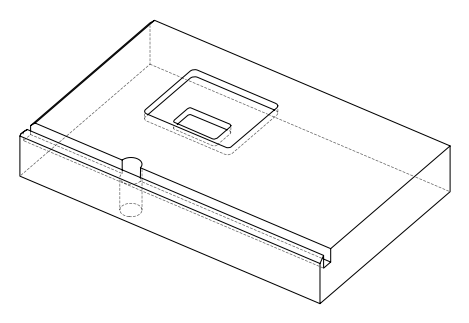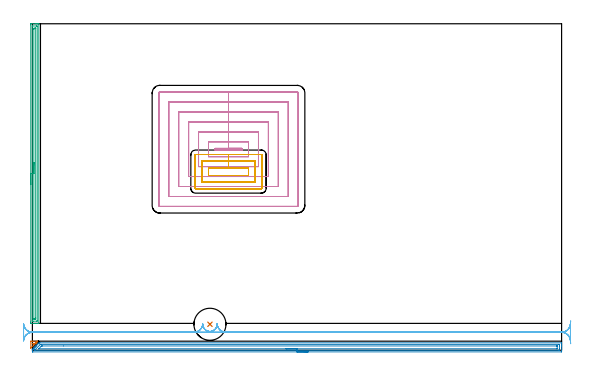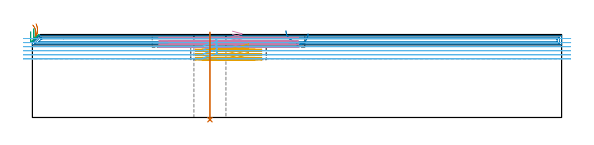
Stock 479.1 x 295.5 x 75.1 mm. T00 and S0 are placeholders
(PLAN: 7 operations, 4 tool changes, 51.9 min)
(1 AREA_MILL | FG_CHAMFER_SURFACE | UGT0205_001 | 0.24 min | 338 mm3)
(2 AREA_MILL_1 | FG_CHAMFER_SURFACE_1 | UGT0205_001 | 11.67 min | 20537 mm3)
(3 AREA_MILL_2 | FG_CHAMFER_SURFACE_2 | UGT0205_001 | 6.71 min | 7343 mm3)
(4 MILL_RECTANGULAR_POCKET | POCKET_RECTANGULAR_STRAIGHT | NXT0201_011 | Follow Part, ap 3, ae 75% | 14.61 min | 186309 mm3)
(5 MILL_RECTANGULAR_POCKET_1 | POCKET_RECTANGULAR_STRAIGHT_1 | NXT0201_009 | Follow Part, ap 2, ae 75% | 5.46 min | 29613 mm3)
(6 MILL_RECTANGULAR_SLOT | SLOT_RECTANGULAR | UGT0201_010 | Follow Part, ap 4, ae 75% | 12.89 min | 172896 mm3)
(7 INDEXABLE_INSERT_DRILL_THROUGH_HOLE_FROM_SOLID | STEP1HOLE | NXT0302_029 | 0.32 min | 38018 mm3)
(TOOL UGT0205_001 | Chamfer Mill 20 x 3 x 45 deg. | D20 FL50 Z2)
(TOOL NXT0201_011 | ENDMILL 12mm [2P460-1200-NA 1630] | D12 FL38 Z6)
(TOOL NXT0201_009 | ENDMILL 8mm [2P460-0800-NA 1630] | D8 FL26 Z6)
(TOOL UGT0201_010 | End Mill 16 mm | D16 FL22 Z2)
(TOOL NXT0302_029 | Index. Insert Drill 29mm [880-D2900L32-05] | D29 PA176 FL145 Z2)
(OP 1 AREA_MILL)
G17 G21 G94 G90
T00 M6
G54
G17 G0 G90 X3.291 Y6.791 S1061 M3
G43 Z85.1 H0
Z84.838
G94 G1 X3.625 Y7.125 Z84.105 F250.
X3.912 Y7.412 Z83.333
X4.151 Y7.651 Z82.528
X4.339 Y7.839 Z81.698
X4.475 Y7.975 Z80.847
X4.559 Y8.059 Z79.982
X4.588 Y8.088 Z79.111
X4.564 Y8.064 Z78.239
X4.487 Y7.987 Z77.374
X4.356 Y7.856 Z76.521
X4.173 Y7.673 Z75.688
X3.94 Y7.44 Z74.881
X3.657 Y7.157 Z74.105
X3.328 Y6.828 Z73.367
X2.955 Y6.455 Z72.672
X2.54 Y6.04 Z72.027
X2.088 Y5.588 Z71.434
X1.6 Y5.1 Z70.9
X-1.339 Y2.161 Z67.96
X-1.486 Y2.021 Z67.811
X-1.497 Y2.013 Z67.799
X-1.5 Y2.156 Z67.8
Y7.745
X-1.496 Y8.196 Z67.799
X-1.495 Y8.197 Z67.8
X-1.045 Y8.2 Z68.248
X-0.192 Z69.108
X4.699 Z73.998
X4.686 Y8.186 Z73.986
X1.6 Y5.1 Z70.9
X0.225 Y6.19 Z69.525
X0.074 Y6.027 Z69.374
X0.031 Y5.982 Z69.331
X-0.054 Y5.899 Z69.246
X-0.069 Y5.887 Z69.231
X-0.074 Y5.885 Z69.226
X-0.079 Y5.897 Z69.221
X-0.081 Y5.982 Z69.219
X-0.079 Y6.167 Z69.221
X-0.058 Y6.19 Z69.242
X0.124 Y6.191 Z69.424
X0.225 Y6.19 Z69.525
X0.815 Y6.185 Z70.169
X1.346 Y6.18 Z70.861
X1.815 Y6.176 Z71.596
X2.217 Y6.173 Z72.37
X2.551 Y6.17 Z73.176
X2.814 Y6.168 Z74.008
X3.002 Y6.166 Z74.86
X3.116 Y6.165 Z75.725
X3.154 Z76.596
X3.116 Z77.468
X3.003 Y6.166 Z78.333
X2.814 Y6.168 Z79.185
X2.551 Y6.17 Z80.017
X2.218 Y6.173 Z80.823
X1.815 Y6.176 Z81.596
X1.346 Y6.18 Z82.332
X0.815 Y6.185 Z83.024
X0.226 Y6.19 Z83.668
G0 Z85.1
M5
M2
(OP 2 AREA_MILL_1)
G17 G21 G94 G90
T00 M6
G54
G17 G0 G90 X249.5 Y-1.5 S1061 M3
G43 Z85.1 H0
Z75.8
G94 G1 X249.462 Z74.928 F250.
X249.348 Z74.063
X249.159 Z73.212
X248.897 Z72.38
X248.563 Z71.574
X248.16 Z70.8
X247.692 Z70.064
X247.16 Z69.372
X246.571 Z68.729
X245.928 Z68.139
X245.236 Z67.608
X244.5 Z67.14
X243.726 Z66.737
X242.92 Z66.403
X242.088 Z66.141
X241.237 Z65.952
X240.372 Z65.838
X239.5 Z65.8
X0.442
X0.167 Y-1.497 Z65.803
X0.002 Y-1.491 Z65.805
X0. Y-1.285 Z66.011
Y-0.953 Z66.342
Y-0.288 Z67.011
Y0.435 Z67.734
Y0.492 Z67.789
X0.004 Y0.5 Z67.798
X0.01 Y0.512 Z67.809
X0.167 Y0.668 Z67.966
X0.321 Y0.823 Z68.119
X0.476 Y0.977 Z68.275
X0.614 Y1.115 Z68.412
X0.765 Y1.268 Z68.563
X0.918 Y1.419 Z68.717
X1.06 Y1.561 Z68.859
X1.209 Y1.712 Z69.007
X1.36 Y1.861 Z69.158
X1.507 Y2.008 Z69.305
X1.654 Y2.156 Z69.451
X1.801 Y2.302 Z69.6
X1.953 Y2.454 Z69.752
X2.098 Y2.6 Z69.896
X2.243 Y2.744 Z70.042
X2.4 Y2.901 Z70.198
X2.542 Y3.044 Z70.34
X2.685 Y3.186 Z70.484
X2.846 Y3.347 Z70.645
X2.986 Y3.488 Z70.784
X3.127 Y3.628 Z70.925
X3.293 Y3.794 Z71.092
X3.43 Y3.932 Z71.228
X3.568 Y4.069 Z71.367
X3.739 Y4.24 Z71.538
X3.875 Y4.377 Z71.672
X6.095 Y6.597 Z73.894
X6.112 Y6.613 Z73.909
X6.205 Y6.698 Z73.987
X6.865 Y6.7 Z74.
X478.833
X478.99 Y6.697 Z73.988
X478.994 Y6.663 Z73.954
X479. Y6.291 Z73.59
Y5.929 Z73.229
Y5.265 Z72.56
Y4.044 Z71.341
Y3.488 Z70.783
Y-0.953 Z66.344
X478.998 Y-1.233 Z66.064
X478.99 Y-1.492 Z65.806
X478.73 Y-1.499 Z65.799
X239.5 Y-1.5 Z65.8
Y-0.086 Z67.214
X2.42 Y-0.085 Z67.215
X2.4
X2.01 Y-0.065 Z67.235
Y0.033 Z67.333
X2.064 Y0.103 Z67.403
X2.145 Y0.189 Z67.489
X2.4 Y0.45 Z67.75
X6.865 Y4.915 Z72.215
X7.043 Y5.088 Z72.388
X7.227 Y5.265 Z72.565
X7.738 Y5.285 Z72.585
X7.758
X476.58
X476.6
X476.99 Y5.265 Z72.565
X476.998 Y4.87 Z72.17
X476.999 Y4.377 Z71.677
X477. Y3.979 Z71.279
Y1.314 Z68.614
X476.999 Y0.823 Z68.123
X476.998 Y0.428 Z67.728
X476.99 Y-0.065 Z67.235
X476.62 Y-0.085 Z67.215
X476.6
X239.5 Y-0.086 Z67.214
Y1.328 Z68.628
X5.904 Y1.329 Z68.629
X5.833 Y1.33 Z68.63
X5.772 Y1.332 Z68.632
X5.747 Y1.334 Z68.634
X5.771 Y1.363 Z68.663
X5.879 Y1.477 Z68.777
X5.972 Y1.573 Z68.873
X6.041 Y1.642 Z68.942
X7.889 Y3.488 Z70.788
X8.274 Y3.863 Z71.163
X8.651 Y3.867 Z71.167
X9.16 Y3.871 Z71.171
X28.172 Y3.872 Z71.172
X474.429 Y3.871 Z71.171
X474.814 Y3.87 Z71.17
X474.942 Y3.867 Z71.167
X474.98 Y3.865 Z71.165
X474.99 Y3.795 Z71.095
X474.995 Y3.673 Z70.973
X474.999 Y3.488 Z70.788
Y1.712 Z69.012
X474.998 Y1.529 Z68.829
X474.99 Y1.345 Z68.645
X474.977 Y1.335 Z68.635
X474.958 Y1.332 Z68.632
X474.911 Y1.329 Z68.629
X474.814
X474.307 Y1.328 Z68.628
X239.5
X238.628 Z68.666
X237.764 Z68.78
X236.912 Z68.969
X236.08 Z69.231
X235.274 Z69.565
X234.5 Z69.968
X233.764 Z70.437
X233.072 Z70.968
X232.429 Z71.557
X231.84 Z72.2
X231.309 Z72.893
X230.84 Z73.628
X230.437 Z74.402
X230.103 Z75.208
X229.841 Z76.04
X229.652 Z76.892
X229.538 Z77.757
X229.5 Z78.628
G0 Z85.1
M5
M2
(OP 3 AREA_MILL_2)
G17 G21 G94 G90
T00 M6
G54
G17 G0 G90 X-1.5 Y149.9 S1061 M3
G43 Z85.1 H0
Z77.8
G94 G1 Y149.938 Z76.928 F250.
Y150.052 Z76.064
Y150.241 Z75.212
Y150.503 Z74.38
Y150.837 Z73.574
Y151.24 Z72.8
Y151.708 Z72.064
Y152.24 Z71.372
Y152.829 Z70.729
Y153.472 Z70.14
Y154.164 Z69.609
Y154.9 Z69.14
Y155.674 Z68.737
Y156.48 Z68.403
Y157.312 Z68.141
Y158.164 Z67.952
Y159.028 Z67.838
Y159.9 Z67.8
Y294.527
X-1.499 Y294.875 Z67.801
X-1.494 Y295.415 Z67.803
X-1.491 Y295.492 Z67.806
X-0.958 Y295.5 Z68.339
X2.594 Z71.889
X4.016 Z73.312
X4.37 Z73.665
X5.079 Z74.378
X5.367 Z74.667
X5.762 Y295.493 Z75.054
X5.797 Y295.49 Z75.088
X5.8 Y295.322 Z75.1
Y24.478
X5.797 Y24.31 Z75.088
X5.762 Y24.307 Z75.054
X5.367 Y24.3 Z74.667
X5.079 Z74.378
X4.37 Z73.665
X3.127 Z72.424
X1.706 Z71.002
X-0.958 Y24.301 Z68.339
X-1.2 Y24.303 Z68.097
X-1.492 Y24.308 Z67.806
X-1.494 Y24.385 Z67.803
X-1.499 Y24.925 Z67.801
X-1.5 Y25.471 Z67.8
Y159.9
X-0.086 Z69.214
X-0.085 Y293.103 Z69.215
X-0.07 Y293.49 Z69.23
X0.409 Y293.499 Z69.709
X3.482 Y293.5 Z72.782
X3.961 Y293.499 Z73.261
X4.37 Y293.49 Z73.67
X4.385 Y293.087 Z73.685
X4.386 Y293.071 Z73.686
X4.385 Y26.697 Z73.685
X4.37 Y26.31 Z73.67
X3.891 Y26.301 Z73.191
X0.818 Y26.3 Z70.118
X0.339 Y26.301 Z69.639
X-0.07 Y26.31 Z69.23
X-0.085 Y26.713 Z69.215
X-0.086 Y26.729 Z69.214
Y159.9
X1.328 Z70.628
X1.329 Y290.405 Z70.629
X1.33 Y290.784 Z70.63
X1.333 Y291.299 Z70.633
X1.336 Y291.48 Z70.636
X1.513 Y291.494 Z70.813
X1.706 Y291.497 Z71.006
X2.395 Y291.5 Z71.695
X2.594 Y291.499 Z71.894
X2.793 Y291.496 Z72.093
X2.926 Y291.491 Z72.226
X2.965 Y291.488 Z72.265
X2.967 Y291.471 Z72.267
X2.969 Y291.426 Z72.269
X2.971 Y291.299 Z72.271
Y29.395
X2.97 Y29.016 Z72.27
X2.967 Y28.501 Z72.267
X2.964 Y28.32 Z72.264
X2.787 Y28.306 Z72.087
X2.594 Y28.303 Z71.894
X1.905 Y28.3 Z71.205
X1.706 Y28.301 Z71.006
X1.507 Y28.304 Z70.807
X1.374 Y28.308 Z70.674
X1.335 Y28.311 Z70.635
X1.333 Y28.329 Z70.633
X1.331 Y28.374 Z70.631
X1.329 Y28.501 Z70.629
X1.328 Y159.9 Z70.628
Y160.772 Z70.667
Y161.636 Z70.78
Y162.488 Z70.969
Y163.32 Z71.232
Y164.126 Z71.565
Y164.9 Z71.968
Y165.636 Z72.437
Y166.328 Z72.968
Y166.971 Z73.557
Y167.56 Z74.201
Y168.092 Z74.893
Y168.56 Z75.628
Y168.963 Z76.402
Y169.297 Z77.208
Y169.559 Z78.04
Y169.748 Z78.892
Y169.862 Z79.757
Y169.9 Z80.628
G0 Z85.1
M5
M2
(OP 4 MILL_RECTANGULAR_POCKET)
G17 G21 G94 G90
T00 M6
G54
G17 G0 G90 X181.084 Y181.2 S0 M3
G43 Z85.104 H1
Z78.104
G94 G1 X189.6 Z75.822 F250.
Y182.7 Z75.42
X177.5 Z72.178
X165.4 F500.
Y181.2
X189.6
Y182.7
X177.5
Y188.7
X159.4
Y175.2
X195.6
Y188.7
X177.5
Y197.7
X150.4
Y166.2
X204.6
Y197.7
X177.5
Y206.7
X141.4
Y157.2
X213.6
Y206.7
X177.5
Y215.7
X132.4
Y148.2
X222.6
Y215.7
X177.5
Y224.7
X123.4
Y139.2
X231.6
Y224.7
X177.5
Y233.7
X115.2
G3 X114.4 Y232.9 R0.8
G1 Y131.
G3 X115.2 Y130.2 R0.8
G1 X239.8
G3 X240.6 Y131. R0.8
G1 Y232.9
G3 X239.8 Y233.7 R0.8
G1 X177.5
X176.5
G0 X181.084 Y181.2 Z75.178
G1 X189.6 Z72.896 F250.
Y182.7 Z72.494
X177.5 Z69.252
X165.4 F500.
Y181.2
X189.6
Y182.7
X177.5
Y188.7
X159.4
Y175.2
X195.6
Y188.7
X177.5
Y197.7
X150.4
Y166.2
X204.6
Y197.7
X177.5
Y206.7
X141.4
Y157.2
X213.6
Y206.7
X177.5
Y215.7
X132.4
Y148.2
X222.6
Y215.7
X177.5
Y224.7
X123.4
Y139.2
X231.6
Y224.7
X177.5
Y233.7
X115.2
G3 X114.4 Y232.9 R0.8
G1 Y131.
G3 X115.2 Y130.2 R0.8
G1 X239.8
G3 X240.6 Y131. R0.8
G1 Y232.9
G3 X239.8 Y233.7 R0.8
G1 X177.5
X176.5
G0 X181.084 Y181.2 Z72.252
G1 X189.6 Z69.97 F250.
Y182.7 Z69.568
X177.5 Z66.326
X165.4 F500.
Y181.2
X189.6
Y182.7
X177.5
Y188.7
X159.4
Y175.2
X195.6
Y188.7
X177.5
Y197.7
X150.4
Y166.2
X204.6
Y197.7
X177.5
Y206.7
X141.4
Y157.2
X213.6
Y206.7
X177.5
Y215.7
X132.4
Y148.2
X222.6
Y215.7
X177.5
Y224.7
X123.4
Y139.2
X231.6
Y224.7
X177.5
Y233.7
X115.2
G3 X114.4 Y232.9 R0.8
G1 Y131.
G3 X115.2 Y130.2 R0.8
G1 X239.8
G3 X240.6 Y131. R0.8
G1 Y232.9
G3 X239.8 Y233.7 R0.8
G1 X177.5
X176.5
G0 X181.084 Y181.2 Z69.326
G1 X189.6 Z67.044 F250.
Y182.7 Z66.642
X177.5 Z63.4
X165.4 F500.
Y181.2
X189.6
Y182.7
X177.5
Y188.7
X159.4
Y175.2
X195.6
Y188.7
X177.5
Y197.7
X150.4
Y166.2
X204.6
Y197.7
X177.5
Y206.7
X141.4
Y157.2
X213.6
Y206.7
X177.5
Y215.7
X132.4
Y148.2
X222.6
Y215.7
X177.5
Y224.7
X123.4
Y139.2
X231.6
Y224.7
X177.5
Y233.7
X115.2
G3 X114.4 Y232.9 R0.8
G1 Y131.
G3 X115.2 Y130.2 R0.8
G1 X239.8
G3 X240.6 Y131. R0.8
G1 Y232.9
G3 X239.8 Y233.7 R0.8
G1 X177.5
X176.5
G0 Z85.104
M5
M2
(OP 5 MILL_RECTANGULAR_POCKET_1)
G17 G21 G94 G90
T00 M6
G54
G17 G0 G90 X195.6 Y164.981 S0 M3
G43 Z85.104 H1
Z66.652
G94 G1 Y165.2 Z66.593 F250.
X177.5 Z61.743
X159.4 F500.
Y158.2
X195.6
Y165.2
X177.5
Y171.2
X153.4
Y152.2
X201.6
Y171.2
X177.5
Y177.2
X147.7
G3 X147.4 Y176.9 R0.3
G1 Y146.5
G3 X147.7 Y146.2 R0.3
G1 X207.3
G3 X207.6 Y146.5 R0.3
G1 Y176.9
G3 X207.3 Y177.2 R0.3
G1 X177.5
X176.5
G0 X195.6 Y164.981 Z64.743
G1 Y165.2 Z64.684 F250.
X177.5 Z59.835
X159.4 F500.
Y158.2
X195.6
Y165.2
X177.5
Y171.2
X153.4
Y152.2
X201.6
Y171.2
X177.5
Y177.2
X147.7
G3 X147.4 Y176.9 R0.3
G1 Y146.5
G3 X147.7 Y146.2 R0.3
G1 X207.3
G3 X207.6 Y146.5 R0.3
G1 Y176.9
G3 X207.3 Y177.2 R0.3
G1 X177.5
X176.5
G0 X195.6 Y164.981 Z62.835
G1 Y165.2 Z62.776 F250.
X177.5 Z57.926
X159.4 F500.
Y158.2
X195.6
Y165.2
X177.5
Y171.2
X153.4
Y152.2
X201.6
Y171.2
X177.5
Y177.2
X147.7
G3 X147.4 Y176.9 R0.3
G1 Y146.5
G3 X147.7 Y146.2 R0.3
G1 X207.3
G3 X207.6 Y146.5 R0.3
G1 Y176.9
G3 X207.3 Y177.2 R0.3
G1 X177.5
X176.5
G0 X195.6 Y164.981 Z60.926
G1 Y165.2 Z60.867 F250.
X177.5 Z56.017
X159.4 F500.
Y158.2
X195.6
Y165.2
X177.5
Y171.2
X153.4
Y152.2
X201.6
Y171.2
X177.5
Y177.2
X147.7
G3 X147.4 Y176.9 R0.3
G1 Y146.5
G3 X147.7 Y146.2 R0.3
G1 X207.3
G3 X207.6 Y146.5 R0.3
G1 Y176.9
G3 X207.3 Y177.2 R0.3
G1 X177.5
X176.5
G0 X195.6 Y164.981 Z59.017
G1 Y165.2 Z58.959 F250.
X177.5 Z54.109
X159.4 F500.
Y158.2
X195.6
Y165.2
X177.5
Y171.2
X153.4
Y152.2
X201.6
Y171.2
X177.5
Y177.2
X147.7
G3 X147.4 Y176.9 R0.3
G1 Y146.5
G3 X147.7 Y146.2 R0.3
G1 X207.3
G3 X207.6 Y146.5 R0.3
G1 Y176.9
G3 X207.3 Y177.2 R0.3
G1 X177.5
X176.5
G0 X195.6 Y164.981 Z57.109
G1 Y165.2 Z57.05 F250.
X177.5 Z52.2
X159.4 F500.
Y158.2
X195.6
Y165.2
X177.5
Y171.2
X153.4
Y152.2
X201.6
Y171.2
X177.5
Y177.2
X147.7
G3 X147.4 Y176.9 R0.3
G1 Y146.5
G3 X147.7 Y146.2 R0.3
G1 X207.3
G3 X207.6 Y146.5 R0.3
G1 Y176.9
G3 X207.3 Y177.2 R0.3
G1 X177.5
X176.5
G0 Z85.104
M5
M2
(OP 6 MILL_RECTANGULAR_SLOT)
G17 G21 G94 G90
T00 M6
G54
G17 G0 G90 X487.23 Y26.597 S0 M3
G43 Z85.104 H0
Z71.437
G94 G1 X486.97 Y23.608 F250.
G2 X479. Y16.3 R8. F500.
G1 X175.178
G2 X167.209 Y23.591 R8.
G1 X167.199
G2 X154.201 Y23.591 R-6.5
G1 X154.191
G2 X146.222 Y16.3 R8.
G1 X0.
G2 X-7.586 Y21.761 R8.
G1 X-7.615 Y21.77
G3 X-8. Y19.318 R8.
G1 Y13.189
G3 X-7.614 Y10.733 R8.
G1 X-7.585 Y10.742
G2 X0. Y16.2 R8.
G1 X479.
G2 X486.97 Y8.892 R8.
G1 X487.23 Y5.903 F250.
G0 Y26.597 Z67.769
G1 X486.97 Y23.608
G2 X479. Y16.3 R8. F500.
G1 X175.178
G2 X167.209 Y23.591 R8.
G1 X167.199
G2 X154.201 Y23.591 R-6.5
G1 X154.191
G2 X146.222 Y16.3 R8.
G1 X0.
G2 X-7.97 Y23.608 R8.
G1 X-8.
Y8.892
X-7.97
G2 X0. Y16.2 R8.
G1 X479.
G2 X486.97 Y8.892 R8.
G1 X487.23 Y5.903 F250.
G0 Z85.104
X165.93 Y19.628
Z70.769
G1 X165.956 Y19.66 Z70.758
X166.464 Y20.473 Z70.501
X166.846 Y21.352 Z70.245
X167.094 Y22.278 Z69.988
X167.204 Y23.231 Z69.731
X167.199 Y23.591 Z69.634
X167.209 Z69.631
X167.199 Z69.629
X167.204 Y23.231 Z69.532
X167.094 Y22.278 Z69.275
X166.846 Y21.352 Z69.018
X166.464 Y20.473 Z68.761
X165.956 Y19.66 Z68.505
X165.335 Y18.929 Z68.248
X164.614 Y18.298 Z67.991
X163.807 Y17.78 Z67.734
X162.934 Y17.385 Z67.477
X162.011 Y17.123 Z67.22
X161.061 Y17. Z66.963
X160.7 Z66.867
X160.339 Z66.77
X159.389 Y17.123 Z66.513
X158.466 Y17.385 Z66.256
X157.593 Y17.78 Z65.999
X156.786 Y18.298 Z65.743
X156.065 Y18.929 Z65.486
X155.444 Y19.66 Z65.229
X154.936 Y20.473 Z64.972
X154.554 Y21.352 Z64.715
X154.306 Y22.278 Z64.458
X154.196 Y23.231 Z64.201
X154.201 Y23.591 Z64.105
X154.191 Z64.102
G2 X146.222 Y16.3 R8. F500.
G1 X0.
G2 X-7.99 Y23.9 R8.
G1 X-8.
Y8.6
X-7.99
G2 X0. Y16.2 R8.
G1 X479.
G2 X486.97 Y8.892 R8.
G1 X487.
Y23.608
X486.97
G2 X479. Y16.3 R8.
G1 X175.178
G2 X167.209 Y23.591 R8.
G0 Z85.104
X165.93 Y19.628
Z67.102
G1 X165.956 Y19.66 Z67.091 F250.
X166.464 Y20.473 Z66.834
X166.846 Y21.352 Z66.577
X167.094 Y22.278 Z66.32
X167.204 Y23.231 Z66.063
X167.199 Y23.591 Z65.967
X167.209 Z65.964
X167.199 Z65.961
X167.204 Y23.231 Z65.865
X167.094 Y22.278 Z65.608
X166.846 Y21.352 Z65.351
X166.464 Y20.473 Z65.094
X165.956 Y19.66 Z64.837
X165.335 Y18.929 Z64.58
X164.614 Y18.298 Z64.324
X163.807 Y17.78 Z64.067
X162.934 Y17.385 Z63.81
X162.011 Y17.123 Z63.553
X161.061 Y17. Z63.296
X160.7 Z63.199
X160.339 Z63.103
X159.389 Y17.123 Z62.846
X158.466 Y17.385 Z62.589
X157.593 Y17.78 Z62.332
X156.786 Y18.298 Z62.075
X156.065 Y18.929 Z61.818
X155.444 Y19.66 Z61.561
X154.936 Y20.473 Z61.305
X154.554 Y21.352 Z61.048
X154.306 Y22.278 Z60.791
X154.196 Y23.231 Z60.534
X154.201 Y23.591 Z60.437
X154.191 Z60.435
G2 X146.222 Y16.3 R8. F500.
G1 X0.
G2 X-7.99 Y23.9 R8.
G1 X-8.
Y8.6
X-7.99
G2 X0. Y16.2 R8.
G1 X479.
G2 X486.97 Y8.892 R8.
G1 X487.
Y23.608
X486.97
G2 X479. Y16.3 R8.
G1 X175.178
G2 X167.209 Y23.591 R8.
G0 Z85.104
X165.93 Y19.628
Z63.435
G1 X165.956 Y19.66 Z63.424 F250.
X166.464 Y20.473 Z63.167
X166.846 Y21.352 Z62.91
X167.094 Y22.278 Z62.653
X167.204 Y23.231 Z62.396
X167.199 Y23.591 Z62.3
X167.209 Z62.297
X167.199 Z62.294
X167.204 Y23.231 Z62.198
X167.094 Y22.278 Z61.941
X166.846 Y21.352 Z61.684
X166.464 Y20.473 Z61.427
X165.956 Y19.66 Z61.17
X165.335 Y18.929 Z60.913
X164.614 Y18.298 Z60.656
X163.807 Y17.78 Z60.399
X162.934 Y17.385 Z60.142
X162.011 Y17.123 Z59.886
X161.061 Y17. Z59.629
X160.7 Z59.532
X160.339 Z59.435
X159.389 Y17.123 Z59.179
X158.466 Y17.385 Z58.922
X157.593 Y17.78 Z58.665
X156.786 Y18.298 Z58.408
X156.065 Y18.929 Z58.151
X155.444 Y19.66 Z57.894
X154.936 Y20.473 Z57.637
X154.554 Y21.352 Z57.38
X154.306 Y22.278 Z57.124
X154.196 Y23.231 Z56.867
X154.201 Y23.591 Z56.77
X154.191 Z56.767
G2 X146.222 Y16.3 R8. F500.
G1 X0.
G2 X-7.99 Y23.9 R8.
G1 X-8.
Y8.6
X-7.99
G2 X0. Y16.2 R8.
G1 X479.
G2 X486.97 Y8.892 R8.
G1 X487.
Y23.608
X486.97
G2 X479. Y16.3 R8.
G1 X175.178
G2 X167.209 Y23.591 R8.
G0 Z85.104
X165.93 Y19.628
Z59.767
G1 X165.956 Y19.66 Z59.756 F250.
X166.464 Y20.473 Z59.499
X166.846 Y21.352 Z59.243
X167.094 Y22.278 Z58.986
X167.204 Y23.231 Z58.729
X167.199 Y23.591 Z58.632
X167.209 Z58.63
X167.199 Z58.627
X167.204 Y23.231 Z58.53
X167.094 Y22.278 Z58.273
X166.846 Y21.352 Z58.016
X166.464 Y20.473 Z57.76
X165.956 Y19.66 Z57.503
X165.335 Y18.929 Z57.246
X164.614 Y18.298 Z56.989
X163.807 Y17.78 Z56.732
X162.934 Y17.385 Z56.475
X162.011 Y17.123 Z56.218
X161.061 Y17. Z55.961
X160.7 Z55.865
X160.339 Z55.768
X159.389 Y17.123 Z55.511
X158.466 Y17.385 Z55.254
X157.593 Y17.78 Z54.997
X156.786 Y18.298 Z54.741
X156.065 Y18.929 Z54.484
X155.444 Y19.66 Z54.227
X154.936 Y20.473 Z53.97
X154.554 Y21.352 Z53.713
X154.306 Y22.278 Z53.456
X154.196 Y23.231 Z53.199
X154.201 Y23.591 Z53.103
X154.191 Z53.1
G2 X146.222 Y16.3 R8. F500.
G1 X0.
G2 X-7.99 Y23.9 R8.
G1 X-8.
Y8.6
X-7.99
G2 X0. Y16.2 R8.
G1 X479.
G2 X486.97 Y8.892 R8.
G1 X487.
Y23.608
X486.97
G2 X479. Y16.3 R8.
G1 X175.178
G2 X167.209 Y23.591 R8.
G0 Z85.104
M5
M2
(OP 7 INDEXABLE_INSERT_DRILL_THROUGH_HOLE_FROM_SOLID)
G17 G21 G94 G90
T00 M6
G54
G17 G0 G90 X160.7 Y23.5 S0 M3
G43 Z85.1 H1
G94 G81 G98 Z-2.006 F250. R77.1
G80
M5
M2
